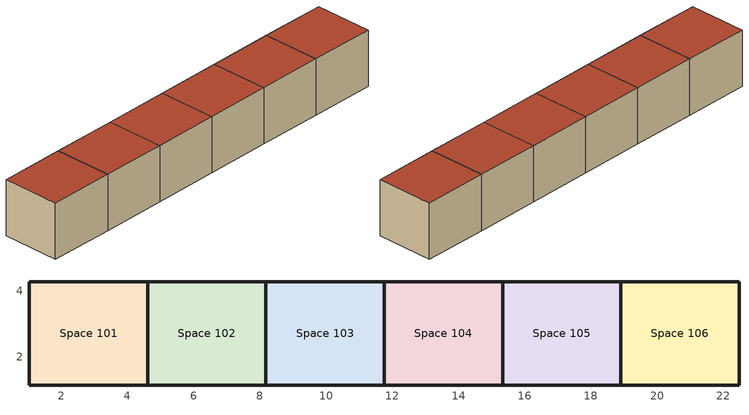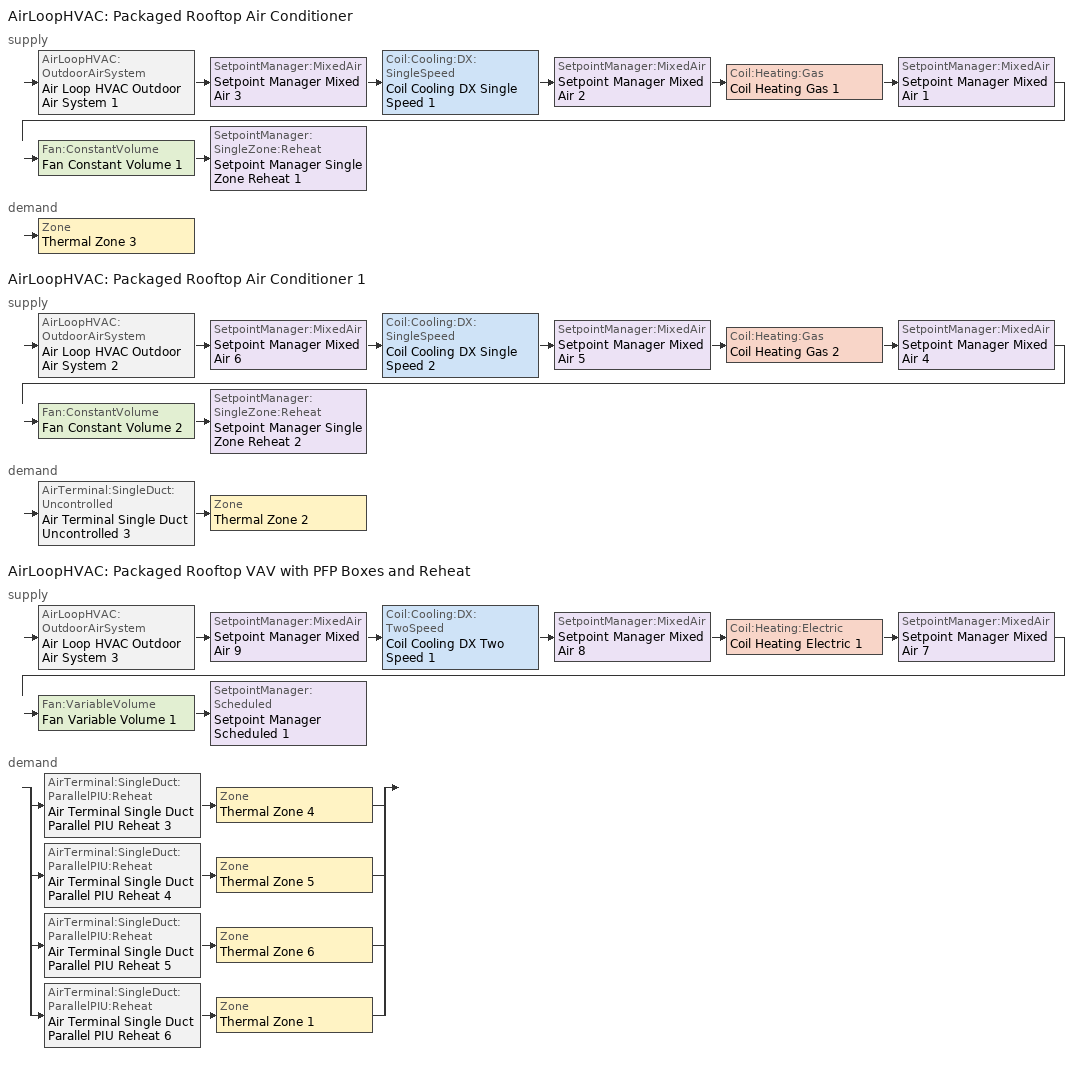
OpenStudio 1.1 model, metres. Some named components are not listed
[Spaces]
Space 101
 floor ground: 4.61,4.28 4.61,1.14 1.04,1.14 1.04,4.28 z0
 wall outside: 1.04,4.28 1.04,1.14 4.61,1.14 4.61,4.28 1.04,4.28 z0:3.05
 roof outside: 4.61,1.14 4.61,4.28 1.04,4.28 1.04,1.14 z3.05
Space 102
 floor ground: 8.18,4.28 8.18,1.14 4.61,1.14 4.61,4.28 z0
 wall outside: 4.61,4.28 4.61,1.14 8.18,1.14 8.18,4.28 4.61,4.28 z0:3.05
 roof outside: 8.18,1.14 8.18,4.28 4.61,4.28 4.61,1.14 z3.05
Space 103
 floor ground: 11.76,4.28 11.76,1.14 8.18,1.14 8.18,4.28 z0
 wall outside: 8.18,4.28 8.18,1.14 11.76,1.14 11.76,4.28 8.18,4.28 z0:3.05
 roof outside: 11.76,1.14 11.76,4.28 8.18,4.28 8.18,1.14 z3.05
Space 104
 floor ground: 15.33,4.28 15.33,1.14 11.76,1.14 11.76,4.28 z0
 wall outside: 11.76,4.28 11.76,1.14 15.33,1.14 15.33,4.28 11.76,4.28 z0:3.05
 roof outside: 15.33,1.14 15.33,4.28 11.76,4.28 11.76,1.14 z3.05
Space 105
 floor ground: 18.9,4.28 18.9,1.14 15.33,1.14 15.33,4.28 z0
 wall outside: 15.33,4.28 15.33,1.14 18.9,1.14 18.9,4.28 15.33,4.28 z0:3.05
 roof outside: 18.9,1.14 18.9,4.28 15.33,4.28 15.33,1.14 z3.05
Space 106
 floor ground: 22.47,4.28 22.47,1.14 18.9,1.14 18.9,4.28 z0
 wall outside: 18.9,4.28 18.9,1.14 22.47,1.14 22.47,4.28 18.9,4.28 z0:3.05
 roof outside: 22.47,1.14 22.47,4.28 18.9,4.28 18.9,1.14 z3.05
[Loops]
AirLoopHVAC 'Packaged Rooftop Air Conditioner'
 supply: AirLoopHVAC:OutdoorAirSystem 'Air Loop HVAC Outdoor Air System 1' > SetpointManager:MixedAir 'Setpoint Manager Mixed Air 3' > Coil:Cooling:DX:SingleSpeed 'Coil Cooling DX Single Speed 1' > SetpointManager:MixedAir 'Setpoint Manager Mixed Air 2' > Coil:Heating:Gas 'Coil Heating Gas 1' > SetpointManager:MixedAir 'Setpoint Manager Mixed Air 1' > Fan:ConstantVolume 'Fan Constant Volume 1' > SetpointManager:SingleZone:Reheat 'Setpoint Manager Single Zone Reheat 1'
 demand: Zone 'Thermal Zone 3'
AirLoopHVAC 'Packaged Rooftop Air Conditioner 1'
 supply: AirLoopHVAC:OutdoorAirSystem 'Air Loop HVAC Outdoor Air System 2' > SetpointManager:MixedAir 'Setpoint Manager Mixed Air 6' > Coil:Cooling:DX:SingleSpeed 'Coil Cooling DX Single Speed 2' > SetpointManager:MixedAir 'Setpoint Manager Mixed Air 5' > Coil:Heating:Gas 'Coil Heating Gas 2' > SetpointManager:MixedAir 'Setpoint Manager Mixed Air 4' > Fan:ConstantVolume 'Fan Constant Volume 2' > SetpointManager:SingleZone:Reheat 'Setpoint Manager Single Zone Reheat 2'
 demand: AirTerminal:SingleDuct:Uncontrolled 'Air Terminal Single Duct Uncontrolled 3' > Zone 'Thermal Zone 2'
AirLoopHVAC 'Packaged Rooftop VAV with PFP Boxes and Reheat'
 supply: AirLoopHVAC:OutdoorAirSystem 'Air Loop HVAC Outdoor Air System 3' > SetpointManager:MixedAir 'Setpoint Manager Mixed Air 9' > Coil:Cooling:DX:TwoSpeed 'Coil Cooling DX Two Speed 1' > SetpointManager:MixedAir 'Setpoint Manager Mixed Air 8' > Coil:Heating:Electric 'Coil Heating Electric 1' > SetpointManager:MixedAir 'Setpoint Manager Mixed Air 7' > Fan:VariableVolume 'Fan Variable Volume 1' > SetpointManager:Scheduled 'Setpoint Manager Scheduled 1'
 demand: split
  | AirTerminal:SingleDuct:ParallelPIU:Reheat 'Air Terminal Single Duct Parallel PIU Reheat 3' > Zone 'Thermal Zone 4'
  | AirTerminal:SingleDuct:ParallelPIU:Reheat 'Air Terminal Single Duct Parallel PIU Reheat 4' > Zone 'Thermal Zone 5'
  | AirTerminal:SingleDuct:ParallelPIU:Reheat 'Air Terminal Single Duct Parallel PIU Reheat 5' > Zone 'Thermal Zone 6'
  | AirTerminal:SingleDuct:ParallelPIU:Reheat 'Air Terminal Single Duct Parallel PIU Reheat 6' > Zone 'Thermal Zone 1'
[Building]
Large Hotel: North Axis=-0; Space Type=ASHRAE 189.1-2009 ClimateZone 4-8 LargeHotel GuestRoom; Default Construction Set=ASHRAE 189.1-2009 ClimateZone 5 (l htl) alt-res ConstSet
[Construction]
000 ExtSlabCarpet 4in ClimateZone 1-8: MAT-CC05 4 HW CONCRETE, CP02 CARPET PAD
000 Exterior Door: 000 F08 Metal surface, 000 I01 25mm insulation board
000 Exterior Window: 000 Clear 3mm, 000 Air 13mm, 000 Clear 3mm
000 Interior Ceiling: 000 M11 100mm lightweight concrete, 000 F05 Ceiling air space resistance, 000 F16 Acoustic tile
000 Interior Door; 000 Interior Partition: 000 G05 25mm wood
000 Interior Floor: 000 F16 Acoustic tile, 000 F05 Ceiling air space resistance, 000 M11 100mm lightweight concrete
000 Interior Wall: 000 G01a 19mm gypsum board, 000 F04 Wall air space resistance, 000 G01a 19mm gypsum board
000 Interior Window: 000 Clear 3mm
ASHRAE 189.1-2009 ExtRoof IEAD ClimateZone 2-5: Roof Membrane, Roof Insulation [21], Metal Decking
ASHRAE 189.1-2009 ExtWall Mass ClimateZone alt-res 5: 1IN Stucco, 8IN Concrete HW, Wall Insulation [42], 1/2IN Gypsum
ASHRAE 189.1-2009 ExtWindow ClimateZone alt-res 4-5: Theoretical Glass [216]
[DefaultConstructionSet]
ASHRAE 189.1-2009 ClimateZone 5 (l htl) alt-res ConstSet: Default Exterior Surface Constructions=ASHRAE 189.1-2009 ClimateZone 5 (l htl) alt-res Exterior DefSurfCons; Default Interior Surface Constructions=000 Interior DefSurfCons; Default Ground Contact Surface Constructions=000 Ground DefSurfCons; Default Exterior SubSurface Constructions=ASHRAE 189.1-2009 ClimateZone 5 (l htl) alt-res Exterior DefSubCons; Default Interior SubSurface Constructions=000 Interior DefSubCons; Interior Partition Construction=000 Interior Partition
[DefaultSubSurfaceConstructions] Glass Door Construction=000 Exterior Window; Skylight Construction=000 Exterior Window; Tubular Daylight Dome Construction=000 Interior Window; Tubular Daylight Diffuser Construction=000 Interior Window
Name | Fixed Window Construction | Operable Window Construction | Door Construction
000 Interior DefSubCons | 000 Interior Window | 000 Interior Window | 000 Interior Door
ASHRAE 189.1-2009 ClimateZone 5 (l htl) alt-res Exterior DefSubCons | ASHRAE 189.1-2009 ExtWindow ClimateZone alt-res 4-5 | ASHRAE 189.1-2009 ExtWindow ClimateZone alt-res 4-5 | 000 Exterior Door
[DefaultSurfaceConstructions]
Name | Floor Construction | Wall Construction | Roof Ceiling Construction
000 Ground DefSurfCons | 000 ExtSlabCarpet 4in ClimateZone 1-8 | 000 ExtSlabCarpet 4in ClimateZone 1-8 | 000 ExtSlabCarpet 4in ClimateZone 1-8
000 Interior DefSurfCons | 000 Interior Floor | 000 Interior Wall | 000 Interior Ceiling
ASHRAE 189.1-2009 ClimateZone 5 (l htl) alt-res Exterior DefSurfCons | 000 ExtSlabCarpet 4in ClimateZone 1-8 | ASHRAE 189.1-2009 ExtWall Mass ClimateZone alt-res 5 | ASHRAE 189.1-2009 ExtRoof IEAD ClimateZone 2-5
[Material]
Name | Roughness | Thickness | Conductivity | Density | Specific Heat | Thermal Absorptance | Solar Absorptance | Visible Absorptance
000 F08 Metal surface | Smooth | 0.0008 | 45.28 | 7824 | 500
000 F16 Acoustic tile | MediumSmooth | 0.0191 | 0.06 | 368 | 590
000 G01a 19mm gypsum board | MediumSmooth | 0.019 | 0.16 | 800 | 1090
000 G05 25mm wood | MediumSmooth | 0.0254 | 0.15 | 608 | 1630
000 I01 25mm insulation board | MediumRough | 0.0254 | 0.03 | 43 | 1210
000 M11 100mm lightweight concrete | MediumRough | 0.1016 | 0.53 | 1280 | 840
1/2IN Gypsum | Smooth | 0.0127 | 0.16 | 784.9 | 830 | 0.9 | 0.92 | 0.92
1IN Stucco | Smooth | 0.0253 | 0.6918 | 1858 | 837 | 0.9 | 0.92 | 0.92
8IN Concrete HW | MediumRough | 0.2033 | 1.7296 | 2243 | 837 | 0.9 | 0.65 | 0.65
MAT-CC05 4 HW CONCRETE | Rough | 0.1016 | 1.311 | 2240 | 836.8 | 0.9 | 0.7 | 0.7
Metal Decking | MediumSmooth | 0.0015 | 45.006 | 7680 | 418.4 | 0.9 | 0.7 | 0.3
Roof Insulation [21] | MediumRough | 0.2105 | 0.049 | 265 | 836.8 | 0.9 | 0.7 | 0.7
Roof Membrane | VeryRough | 0.0095 | 0.16 | 1121.29 | 1460 | 0.9 | 0.7 | 0.7
Wall Insulation [42] | MediumRough | 0.0914 | 0.0432 | 91 | 837 | 0.9 | 0.5 | 0.5
[Material:AirGap]
Name | Thermal Resistance
000 F04 Wall air space resistance | 0.15
000 F05 Ceiling air space resistance | 0.18
[Material:NoMass]
CP02 CARPET PAD: Roughness=VeryRough; Thermal Resistance=0.2165; Thermal Absorptance=0.9; Solar Absorptance=0.7; Visible Absorptance=0.8
[WindowMaterial:Gas]
000 Air 13mm: Gas Type=Air; Thickness=0.0127
[WindowMaterial:Glazing] Optical Data Type=SpectralAverage; Thickness=0.003; Infrared Transmittance at Normal Incidence=0
Name | Solar Transmittance at Normal Incidence | Front Side Solar Reflectance at Normal Incidence | Back Side Solar Reflectance at Normal Incidence | Visible Transmittance at Normal Incidence | Front Side Visible Reflectance at Normal Incidence | Back Side Visible Reflectance at Normal Incidence | Front Side Infrared Hemispherical Emissivity | Back Side Infrared Hemispherical Emissivity | Conductivity | Dirt Correction Factor for Solar and Visible Transmittance | Solar Diffusing
000 Clear 3mm | 0.837 | 0.075 | 0.075 | 0.898 | 0.081 | 0.081 | 0.84 | 0.84 | 0.9
Theoretical Glass [216] | 0.3801 | 0.5699 | 0.5699 | 0.5079 | 0.4421 | 0.4421 | 0.9 | 0.9 | 0.0133 | 1 | No
[DefaultScheduleSet] People Activity Level Schedule=LargeHotel Activity; Lighting Schedule=LargeHotel Bldg Light; Infiltration Schedule=LargeHotel Infil Quarter On
Name | Number of People Schedule | Electric Equipment Schedule | Gas Equipment Schedule
LargeHotel Banquet Schedules; LargeHotel Cafe Schedules; LargeHotel Corridor Schedules | LargeHotel Bldg Occ | LargeHotel Bldg Equip
LargeHotel GuestRoom Schedules | LargeHotel GuestRoom Occ | LargeHotel GuestRoom Equip
LargeHotel Kitchen Schedules | LargeHotel Bldg Occ | LargeHotel Kitchen Equip | LargeHotel Kitchen Gas
LargeHotel Laundry Schedules | LargeHotel Bldg Occ | LargeHotel LaundryRoom Equip | LargeHotel LaundryRoom Gas
[DesignSpecification:OutdoorAir] Outdoor Air Method=Sum; Outdoor Air Flow Rate=0; Outdoor Air Flow Air Changes per Hour=0
Name | Outdoor Air Flow per Person | Outdoor Air Flow per Floor Area
LargeHotel Banquet Outdoor Air; LargeHotel Cafe Outdoor Air | 0.0107645 | 0
LargeHotel Corridor Outdoor Air | 0 | 0.000254
LargeHotel GuestRoom Outdoor Air | 0 | 0
LargeHotel Kitchen Outdoor Air; LargeHotel Laundry Outdoor Air | 0.0086106 | 0
[ElectricEquipment]
Name | Electric Equipment Definition | Space or SpaceType
ASHRAE 189.1-2009 ClimateZone 1-3 LargeHotel Banquet ElecInst | ASHRAE 189.1-2009 ClimateZone 1-3 LargeHotel Banquet ElecDef | ASHRAE 189.1-2009 ClimateZone 1-3 LargeHotel Banquet
ASHRAE 189.1-2009 ClimateZone 1-3 LargeHotel Cafe ElecInst | ASHRAE 189.1-2009 ClimateZone 1-3 LargeHotel Cafe ElecDef | ASHRAE 189.1-2009 ClimateZone 1-3 LargeHotel Cafe
ASHRAE 189.1-2009 ClimateZone 1-3 LargeHotel Kitchen ElecInst | ASHRAE 189.1-2009 ClimateZone 1-3 LargeHotel Kitchen ElecDef | ASHRAE 189.1-2009 ClimateZone 1-3 LargeHotel Kitchen
ASHRAE 189.1-2009 ClimateZone 1-3 LargeHotel Laundry ElecInst | ASHRAE 189.1-2009 ClimateZone 1-3 LargeHotel Laundry ElecDef | ASHRAE 189.1-2009 ClimateZone 1-3 LargeHotel Laundry
ASHRAE 189.1-2009 ClimateZone 4-8 LargeHotel GuestRoom ElecInst | ASHRAE 189.1-2009 ClimateZone 4-8 LargeHotel GuestRoom ElecDef | ASHRAE 189.1-2009 ClimateZone 4-8 LargeHotel GuestRoom
[ElectricEquipment:Definition] Design Level Calculation Method=Watts/Area; Design Level=0
Name | Watts per Space Floor Area
ASHRAE 189.1-2009 ClimateZone 1-3 LargeHotel Banquet ElecDef | 32.2917
ASHRAE 189.1-2009 ClimateZone 1-3 LargeHotel Cafe ElecDef | 2.79862
ASHRAE 189.1-2009 ClimateZone 1-3 LargeHotel Kitchen ElecDef | 260.056
ASHRAE 189.1-2009 ClimateZone 1-3 LargeHotel Laundry ElecDef | 31.5383
ASHRAE 189.1-2009 ClimateZone 4-8 LargeHotel GuestRoom ElecDef | 7.31946
[GasEquipment]
Name | Gas Equipment Definition | Space or SpaceType
ASHRAE 189.1-2009 ClimateZone 1-3 LargeHotel Kitchen GasInst | ASHRAE 189.1-2009 ClimateZone 1-3 LargeHotel Kitchen GasDef | ASHRAE 189.1-2009 ClimateZone 1-3 LargeHotel Kitchen
ASHRAE 189.1-2009 ClimateZone 1-3 LargeHotel Laundry GasInst | ASHRAE 189.1-2009 ClimateZone 1-3 LargeHotel Laundry GasDef | ASHRAE 189.1-2009 ClimateZone 1-3 LargeHotel Laundry
[GasEquipment:Definition] Design Level Calculation Method=Watts/Area; Design Level=0
Name | Watts per Space Floor Area
ASHRAE 189.1-2009 ClimateZone 1-3 LargeHotel Kitchen GasDef | 1179.19
ASHRAE 189.1-2009 ClimateZone 1-3 LargeHotel Laundry GasDef | 390.622
[Lights]
Name | Lights Definition | Space or SpaceType
ASHRAE 189.1-2009 ClimateZone 1-3 LargeHotel Banquet LightsInst | Altered to W vs LPD | ASHRAE 189.1-2009 ClimateZone 1-3 LargeHotel Banquet
ASHRAE 189.1-2009 ClimateZone 1-3 LargeHotel Cafe LightsInst | ASHRAE 189.1-2009 ClimateZone 1-3 LargeHotel Cafe LightsDef | ASHRAE 189.1-2009 ClimateZone 1-3 LargeHotel Cafe
ASHRAE 189.1-2009 ClimateZone 1-3 LargeHotel Corridor LightsInst | ASHRAE 189.1-2009 ClimateZone 1-3 LargeHotel Corridor LightsDef | ASHRAE 189.1-2009 ClimateZone 1-3 LargeHotel Corridor
ASHRAE 189.1-2009 ClimateZone 1-3 LargeHotel Kitchen LightsInst | ASHRAE 189.1-2009 ClimateZone 1-3 LargeHotel Kitchen LightsDef | ASHRAE 189.1-2009 ClimateZone 1-3 LargeHotel Kitchen
ASHRAE 189.1-2009 ClimateZone 1-3 LargeHotel Laundry LightsInst | ASHRAE 189.1-2009 ClimateZone 1-3 LargeHotel Laundry LightsDef | ASHRAE 189.1-2009 ClimateZone 1-3 LargeHotel Laundry
ASHRAE 189.1-2009 ClimateZone 4-8 LargeHotel GuestRoom LightsInst | ASHRAE 189.1-2009 ClimateZone 4-8 LargeHotel GuestRoom LightsDef | ASHRAE 189.1-2009 ClimateZone 4-8 LargeHotel GuestRoom
[Lights:Definition]
Name | Design Level Calculation Method | Lighting Level | Watts per Space Floor Area
Altered to W vs LPD | LightingLevel | 30
ASHRAE 189.1-2009 ClimateZone 1-3 LargeHotel Cafe LightsDef | Watts/Area | 0 | 12.5938
ASHRAE 189.1-2009 ClimateZone 1-3 LargeHotel Corridor LightsDef | Watts/Area | 0 | 4.84376
ASHRAE 189.1-2009 ClimateZone 1-3 LargeHotel Kitchen LightsDef | Watts/Area | 0 | 11.625
ASHRAE 189.1-2009 ClimateZone 1-3 LargeHotel Laundry LightsDef | Watts/Area | 0 | 5.81251
ASHRAE 189.1-2009 ClimateZone 4-8 LargeHotel GuestRoom LightsDef | Watts/Area | 0 | 10.6563
[People]
Name | People Definition | Space or SpaceType
ASHRAE 189.1-2009 ClimateZone 1-3 LargeHotel Banquet PeopInst | LargeHotel Banquet PeopDef | ASHRAE 189.1-2009 ClimateZone 1-3 LargeHotel Banquet
ASHRAE 189.1-2009 ClimateZone 1-3 LargeHotel Cafe PeopInst | LargeHotel Cafe PeopDef | ASHRAE 189.1-2009 ClimateZone 1-3 LargeHotel Cafe
ASHRAE 189.1-2009 ClimateZone 1-3 LargeHotel Corridor PeopInst | LargeHotel Corridor PeopDef | ASHRAE 189.1-2009 ClimateZone 1-3 LargeHotel Corridor
ASHRAE 189.1-2009 ClimateZone 1-3 LargeHotel Kitchen PeopInst | LargeHotel Kitchen PeopDef | ASHRAE 189.1-2009 ClimateZone 1-3 LargeHotel Kitchen
ASHRAE 189.1-2009 ClimateZone 1-3 LargeHotel Laundry PeopInst | LargeHotel Laundry PeopDef | ASHRAE 189.1-2009 ClimateZone 1-3 LargeHotel Laundry
ASHRAE 189.1-2009 ClimateZone 4-8 LargeHotel GuestRoom PeopInst | LargeHotel GuestRoom PeopDef | ASHRAE 189.1-2009 ClimateZone 4-8 LargeHotel GuestRoom
[People:Definition] Number of People Calculation Method=People/Area; Number of People=0; Fraction Radiant=0.3
Name | People per Space Floor Area
LargeHotel Banquet PeopDef; LargeHotel Cafe PeopDef | 0.721182
LargeHotel Corridor PeopDef | 0.0107639
LargeHotel GuestRoom PeopDef | 0.0384272
LargeHotel Kitchen PeopDef | 0.0538196
LargeHotel Laundry PeopDef | 0.0430557
[SpaceInfiltration:DesignFlowRate] Design Flow Rate=0
Name | Space or SpaceType | Design Flow Rate Calculation Method | Flow per Space Floor Area | Flow per Exterior Surface Area | Air Changes per Hour
ASHRAE 189.1-2009 ClimateZone 1-3 LargeHotel Banquet Infil | ASHRAE 189.1-2009 ClimateZone 1-3 LargeHotel Banquet | Flow/Area | 0.01016 | 0 | 0.16
ASHRAE 189.1-2009 ClimateZone 1-3 LargeHotel Cafe Infil | ASHRAE 189.1-2009 ClimateZone 1-3 LargeHotel Cafe | Flow/Area |  |  | 0.16
ASHRAE 189.1-2009 ClimateZone 1-3 LargeHotel Corridor Infil | ASHRAE 189.1-2009 ClimateZone 1-3 LargeHotel Corridor | AirChanges/Hour |  |  | 0.16
ASHRAE 189.1-2009 ClimateZone 1-3 LargeHotel Kitchen Infil | ASHRAE 189.1-2009 ClimateZone 1-3 LargeHotel Kitchen | AirChanges/Hour |  |  | 0.16
ASHRAE 189.1-2009 ClimateZone 1-3 LargeHotel Laundry Infil | ASHRAE 189.1-2009 ClimateZone 1-3 LargeHotel Laundry | AirChanges/Hour |  |  | 0.16
ASHRAE 189.1-2009 ClimateZone 4-8 LargeHotel GuestRoom Infil | ASHRAE 189.1-2009 ClimateZone 4-8 LargeHotel GuestRoom | AirChanges/Hour |  |  | 0.12
[SpaceType]
Name | Default Schedule Set | Design Specification Outdoor Air Object
ASHRAE 189.1-2009 ClimateZone 1-3 LargeHotel Banquet | LargeHotel Banquet Schedules | LargeHotel Banquet Outdoor Air
ASHRAE 189.1-2009 ClimateZone 1-3 LargeHotel Cafe | LargeHotel Cafe Schedules | LargeHotel Cafe Outdoor Air
ASHRAE 189.1-2009 ClimateZone 1-3 LargeHotel Corridor | LargeHotel Corridor Schedules | LargeHotel Corridor Outdoor Air
ASHRAE 189.1-2009 ClimateZone 1-3 LargeHotel Kitchen | LargeHotel Kitchen Schedules | LargeHotel Kitchen Outdoor Air
ASHRAE 189.1-2009 ClimateZone 1-3 LargeHotel Laundry | LargeHotel Laundry Schedules | LargeHotel Laundry Outdoor Air
ASHRAE 189.1-2009 ClimateZone 4-8 LargeHotel GuestRoom | LargeHotel GuestRoom Schedules | LargeHotel GuestRoom Outdoor Air
[ThermostatSetpoint:DualSetpoint] Heating Setpoint Temperature Schedule=LargeHotel Corr HtgSetp; Cooling Setpoint Temperature Schedule=LargeHotel Corr ClgSetp
Thermostat Setpoint Dual Setpoint 1; Thermostat Setpoint Dual Setpoint 2; Thermostat Setpoint Dual Setpoint 3; Thermostat Setpoint Dual Setpoint 4; Thermostat Setpoint Dual Setpoint 5; Thermostat Setpoint Dual Setpoint 6
[BuildingStory]
Building Story 1: Nominal Z Coordinate {m}=0; Nominal Floor to Floor Height {m}=3.048
[Space] Building Story=Building Story 1
Name | Thermal Zone | Space Type
Space 101 | Thermal Zone 5
Space 102 | Thermal Zone 1 | ASHRAE 189.1-2009 ClimateZone 1-3 LargeHotel Banquet
Space 103 | Thermal Zone 4 | ASHRAE 189.1-2009 ClimateZone 1-3 LargeHotel Cafe
Space 104 | Thermal Zone 6 | ASHRAE 189.1-2009 ClimateZone 1-3 LargeHotel Corridor
Space 105 | Thermal Zone 3 | ASHRAE 189.1-2009 ClimateZone 1-3 LargeHotel Kitchen
Space 106 | Thermal Zone 2 | ASHRAE 189.1-2009 ClimateZone 1-3 LargeHotel Laundry
[ThermalZone] Use Ideal Air Loads=No
Name | Thermostat
Thermal Zone 1 | Thermostat Setpoint Dual Setpoint 1
Thermal Zone 2 | Thermostat Setpoint Dual Setpoint 2
Thermal Zone 3 | Thermostat Setpoint Dual Setpoint 3
Thermal Zone 4 | Thermostat Setpoint Dual Setpoint 4
Thermal Zone 5 | Thermostat Setpoint Dual Setpoint 5
Thermal Zone 6 | Thermostat Setpoint Dual Setpoint 6
[Sizing:Zone] Zone Cooling Design Supply Air Temperature {C}=14; Zone Heating Design Supply Air Temperature {C}=40; Zone Cooling Design Supply Air Humidity Ratio {kg-H2O/kg-air}=0.0085; Zone Heating Design Supply Air Humidity Ratio {kg-H2O/kg-air}=0.008; Heating Design Air Flow Method=DesignDay
Thermal Zone 1; Thermal Zone 2; Thermal Zone 3; Thermal Zone 4; Thermal Zone 5; Thermal Zone 6
[Zone equipment]
Thermal Zone 1: Air Terminal Single Duct Parallel PIU Reheat 6
Thermal Zone 2: Air Terminal Single Duct Uncontrolled 3
Thermal Zone 4: Air Terminal Single Duct Parallel PIU Reheat 3
Thermal Zone 5: Air Terminal Single Duct Parallel PIU Reheat 4
Thermal Zone 6: Air Terminal Single Duct Parallel PIU Reheat 5
[AirLoopHVAC] Design Supply Air Flow Rate {m3/s}=AutoSize
Packaged Rooftop Air Conditioner; Packaged Rooftop Air Conditioner 1; Packaged Rooftop VAV with PFP Boxes and Reheat
[AvailabilityManager:Scheduled] Schedule=Always On Discrete
Availability Manager Scheduled 1; Availability Manager Scheduled 2; Availability Manager Scheduled 3
[Sizing:System] Type of Load to Size On=Sensible; Design Outdoor Air Flow Rate {m3/s}=Autosize; Preheat Design Temperature {C}=7; Preheat Design Humidity Ratio {kg-H2O/kg-Air}=0.008; Precool Design Temperature {C}=12.8; Precool Design Humidity Ratio {kg-H2O/kg-Air}=0.008; Central Cooling Design Supply Air Temperature {C}=12.8; Sizing Option=NonCoincident; 100% Outdoor Air in Cooling=Yes; 100% Outdoor Air in Heating=Yes; Central Cooling Design Supply Air Humidity Ratio {kg-H2O/kg-Air}=0.0085; Central Heating Design Supply Air Humidity Ratio {kg-H2O/kg-Air}=0.008; Cooling Design Air Flow Method=DesignDay; Cooling Design Air Flow Rate {m3/s}=0; Heating Design Air Flow Method=DesignDay; Heating Design Air Flow Rate {m3/s}=0; System Outdoor Air Method=ZoneSum
Name | Minimum System Air Flow Ratio | Central Heating Design Supply Air Temperature {C}
Packaged Rooftop Air Conditioner; Packaged Rooftop Air Conditioner 1 | 1 | 40
Packaged Rooftop VAV with PFP Boxes and Reheat | 0.3 | 16.7
[Fan:ConstantVolume] Availability Schedule=Always On Discrete; Maximum Flow Rate {m3/s}=AutoSize
Name | Pressure Rise {Pa}
Fan Constant Volume 1; Fan Constant Volume 2 | 500
Fan Constant Volume 5; Fan Constant Volume 6; Fan Constant Volume 7; Fan Constant Volume 8 | 300
[Coil:Heating:Gas] Availability Schedule=Always On Discrete; Gas Burner Efficiency=0.8; Nominal Capacity {W}=AutoSize; Parasitic Electric Load {W}=0; Parasitic Gas Load {W}=0
Coil Heating Gas 1; Coil Heating Gas 2
[Coil:Cooling:DX:SingleSpeed] Availability Schedule=Always On Discrete; Rated Total Cooling Capacity {W}=autosize; Rated Sensible Heat Ratio=autosize; Rated COP {W/W}=3; Rated Air Flow Rate {m3/s}=autosize; Rated Evaporator Fan Power Per Volume Flow Rate {W/(m3/s)}=773.3; Condenser Type=AirCooled; Evaporative Condenser Effectiveness=0; Evaporative Condenser Air Flow Rate {m3/s}=Autosize; Evaporative Condenser Pump Rated Power Consumption {W}=Autosize; Crankcase Heater Capacity {W}=0; Maximum Outdoor Dry-Bulb Temperature for Crankcase Heater Operation {C}=0; Basin Heater Capacity {W/K}=0; Basin Heater Setpoint Temperature {C}=10
Name | Total Cooling Capacity Function of Temperature Curve | Total Cooling Capacity Function of Flow Fraction Curve | Energy Input Ratio Function of Temperature Curve | Energy Input Ratio Function of Flow Fraction Curve | Part Load Fraction Correlation Curve
Coil Cooling DX Single Speed 1 | Curve Biquadratic 1 | Curve Quadratic 1 | Curve Biquadratic 2 | Curve Quadratic 2 | Curve Quadratic 3
Coil Cooling DX Single Speed 2 | Curve Biquadratic 3 | Curve Quadratic 4 | Curve Biquadratic 4 | Curve Quadratic 5 | Curve Quadratic 6
[SetpointManager:SingleZone:Reheat] Minimum Supply Air Temperature {C}=-99; Maximum Supply Air Temperature {C}=99
Name | Control Zone
Setpoint Manager Single Zone Reheat 1 | Thermal Zone 3
Setpoint Manager Single Zone Reheat 2 | Thermal Zone 2
[Controller:OutdoorAir] Minimum Outdoor Air Flow Rate {m3/s}=Autosize; Maximum Outdoor Air Flow Rate {m3/s}=Autosize; Economizer Control Type=NoEconomizer; Economizer Control Action Type=ModulateFlow; Economizer Maximum Limit Dry-Bulb Temperature {C}=28; Economizer Maximum Limit Enthalpy {J/kg}=64000; Economizer Minimum Limit Dry-Bulb Temperature {C}=-100; Lockout Type=NoLockout; Minimum Limit Type=FixedMinimum; High Humidity Control=No; Heat Recovery Bypass Control Type=BypassWhenOAFlowGreaterThanMinimum
Name | Controller Mechanical Ventilation
Controller Outdoor Air 1 | Controller Mechanical Ventilation 1
Controller Outdoor Air 2 | Controller Mechanical Ventilation 2
Controller Outdoor Air 3 | Controller Mechanical Ventilation 3
[Controller:MechanicalVentilation] Availability Schedule=Always On Discrete; System Outdoor Air Method=ZoneSum
Controller Mechanical Ventilation 1; Controller Mechanical Ventilation 2; Controller Mechanical Ventilation 3
[AirLoopHVAC:OutdoorAirSystem]
Name | Controller
Air Loop HVAC Outdoor Air System 1 | Controller Outdoor Air 1
Air Loop HVAC Outdoor Air System 2 | Controller Outdoor Air 2
Air Loop HVAC Outdoor Air System 3 | Controller Outdoor Air 3
[AirTerminal:SingleDuct:Uncontrolled]
Air Terminal Single Duct Uncontrolled 3: Availability Schedule=Always On Discrete; Maximum Air Flow Rate {m3/s}=AutoSize
[Fan:VariableVolume]
Fan Variable Volume 1: Availability Schedule=Always On Discrete; Fan Efficiency=0.6045; Pressure Rise {Pa}=500; Maximum Flow Rate {m3/s}=Autosize; Fan Power Minimum Flow Rate Input Method=FixedFlowRate; Fan Power Minimum Flow Fraction=0; Fan Power Minimum Air Flow Rate {m3/s}=0; Motor Efficiency=0.93; Motor In Airstream Fraction=1; Fan Power Coefficient 1=0.0407599; Fan Power Coefficient 2=0.088045; Fan Power Coefficient 3=-0.0729261; Fan Power Coefficient 4=0.94374; Fan Power Coefficient 5=0
[Coil:Heating:Electric] Availability Schedule=Always On Discrete
Coil Heating Electric 1; Coil Heating Electric 4; Coil Heating Electric 5; Coil Heating Electric 6; Coil Heating Electric 7
[Coil:Cooling:DX:TwoSpeed]
Coil Cooling DX Two Speed 1: Availability Schedule=Always On Discrete; Rated High Speed Total Cooling Capacity {W}=Autosize; Rated High Speed Sensible Heat Ratio=Autosize; Rated High Speed COP {W/W}=3; Rated High Speed Air Flow Rate {m3/s}=Autosize; Total Cooling Capacity Function of Temperature Curve=Curve Biquadratic 5; Total Cooling Capacity Function of Flow Fraction Curve=Curve Quadratic 7; Energy Input Ratio Function of Temperature Curve=Curve Biquadratic 6; Energy Input Ratio Function of Flow Fraction Curve=Curve Quadratic 8; Part Load Fraction Correlation Curve=Curve Quadratic 9; Rated Low Speed Total Cooling Capacity {W}=Autosize; Rated Low Speed Sensible Heat Ratio=0.69; Rated Low Speed COP {W/W}=3; Low Speed Total Cooling Capacity Function of Temperature Curve=Curve Biquadratic 7; Low Speed Energy Input Ratio Function of Temperature Curve=Curve Biquadratic 8; Condenser Type=AirCooled; High Speed Evaporative Condenser Effectiveness=0; High Speed Evaporative Condenser Air Flow Rate {m3/s}=Autosize; High Speed Evaporative Condenser Pump Rated Power Consumption {W}=Autosize; Low Speed Evaporative Condenser Effectiveness=0; Low Speed Evaporative Condenser Air Flow Rate {m3/s}=Autosize; Low Speed Evaporative Condenser Pump Rated Power Consumption {W}=Autosize; Basin Heater Capacity {W/K}=10; Basin Heater Setpoint Temperature {C}=2
[SetpointManager:Scheduled]
Setpoint Manager Scheduled 1: Control Variable=Temperature; Schedule=Deck_Temperature
[AirTerminal:SingleDuct:ParallelPIU:Reheat] Availability Schedule=Always On Discrete; Maximum Primary Air Flow Rate {m3/s}=Autosize; Maximum Secondary Air Flow Rate {m3/s}=Autosize; Minimum Primary Air Flow Fraction=Autosize; Fan On Flow Fraction=Autosize; Maximum Hot Water or Steam Flow Rate {m3/s}=Autosize; Minimum Hot Water or Steam Flow Rate {m3/s}=0; Convergence Tolerance=0.001
Name | Fan | Reheat Coil
Air Terminal Single Duct Parallel PIU Reheat 3 | Fan Constant Volume 5 | Coil Heating Electric 4
Air Terminal Single Duct Parallel PIU Reheat 4 | Fan Constant Volume 6 | Coil Heating Electric 5
Air Terminal Single Duct Parallel PIU Reheat 5 | Fan Constant Volume 7 | Coil Heating Electric 6
Air Terminal Single Duct Parallel PIU Reheat 6 | Fan Constant Volume 8 | Coil Heating Electric 7
[Schedule:Constant]
Always On Discrete: Value=1
[Schedule:Ruleset]
Name | Default Day Schedule | Summer Design Day Schedule | Winter Design Day Schedule
LargeHotel Bldg Occ | LargeHotel Bldg Occ Default Schedule | LargeHotel Bldg Occ Summer Design Day | LargeHotel Bldg Occ Winter Design Day
LargeHotel GuestRoom Occ | LargeHotel GuestRoom Occ Default Schedule | LargeHotel GuestRoom Occ Summer Design Day | LargeHotel GuestRoom Occ Winter Design Day
LargeHotel Infil Quarter On | LargeHotel Infil Quarter On Default Schedule | LargeHotel Infil Quarter On Summer Design Day | LargeHotel Infil Quarter On Winter Design Day
LargeHotel Kitchen Equip | LargeHotel Kitchen Equip Default Schedule | LargeHotel Kitchen Equip Summer Design Day | LargeHotel Kitchen Equip Winter Design Day
LargeHotel LaundryRoom Equip | LargeHotel LaundryRoom Equip Default Schedule | LargeHotel LaundryRoom Equip Summer Design Day | LargeHotel LaundryRoom Equip Winter Design Day
LargeHotel Corr ClgSetp | LargeHotel Corr ClgSetp Default Schedule | LargeHotel Corr ClgSetp Summer Design Day | LargeHotel Corr ClgSetp Winter Design Day
LargeHotel LaundryRoom Gas | LargeHotel LaundryRoom Gas Default Schedule | LargeHotel LaundryRoom Gas Summer Design Day | LargeHotel LaundryRoom Gas Winter Design Day
LargeHotel Bldg Equip | LargeHotel Bldg Equip Default Schedule | LargeHotel Bldg Equip Summer Design Day | LargeHotel Bldg Equip Winter Design Day
LargeHotel Activity | LargeHotel Activity Default Schedule | LargeHotel Activity Summer Design Day | LargeHotel Activity Winter Design Day
LargeHotel Corr HtgSetp | LargeHotel Corr HtgSetp Default Schedule | LargeHotel Corr HtgSetp Summer Design Day | LargeHotel Corr HtgSetp Winter Design Day
LargeHotel Bldg Light | LargeHotel Bldg Light Default Schedule | LargeHotel Bldg Light Summer Design Day | LargeHotel Bldg Light Winter Design Day
LargeHotel GuestRoom Equip | LargeHotel GuestRoom Equip Default Schedule | LargeHotel GuestRoom Equip Summer Design Day | LargeHotel GuestRoom Equip Winter Design Day
LargeHotel Kitchen Gas | LargeHotel Kitchen Gas Default Schedule | LargeHotel Kitchen Gas Summer Design Day | LargeHotel Kitchen Gas Winter Design Day
Deck_Temperature | Deck_Temperature_Default | Deck_Temperature_Summer_Design_Day | Deck_Temperature_Winter_Design_Day
[Schedule:Day]
LargeHotel Bldg Occ Default Schedule: 6, 0, 0.9, 7, 0, 0.7, 9, 0, 0.4, 15, 0, 0.2, 16, 0, 0.3, 19, 0, 0.5, 21, 0, 0.7, 22, 0, 0.8, 24, 0, 0.9
LargeHotel Bldg Occ Summer Design Day; LargeHotel GuestRoom Occ Summer Design Day; LargeHotel LaundryRoom Equip Summer Design Day; LargeHotel LaundryRoom Gas Summer Design Day; LargeHotel Bldg Equip Summer Design Day; LargeHotel Bldg Light Summer Design Day; LargeHotel GuestRoom Equip Summer Design Day: 24, 0, 1
LargeHotel Bldg Occ Rule 2 Day Schedule: 6, 0, 0.9, 7, 0, 0.7, 9, 0, 0.5, 17, 0, 0.3, 18, 0, 0.5, 21, 0, 0.6, 24, 0, 0.7
LargeHotel Bldg Occ Winter Design Day; LargeHotel GuestRoom Occ Winter Design Day; LargeHotel Kitchen Equip Winter Design Day; LargeHotel LaundryRoom Equip Winter Design Day; LargeHotel LaundryRoom Gas Winter Design Day; LargeHotel Bldg Equip Winter Design Day; LargeHotel Bldg Light Winter Design Day; LargeHotel GuestRoom Equip Winter Design Day; LargeHotel Kitchen Gas Winter Design Day: 24, 0, 0
LargeHotel Bldg Occ Rule 1 Day Schedule: 8, 0, 0.7, 11, 0, 0.5, 13, 0, 0.3, 16, 0, 0.2, 17, 0, 0.3, 19, 0, 0.4, 21, 0, 0.6, 24, 0, 0.8
LargeHotel GuestRoom Occ Default Schedule: 6, 0, 0.65, 7, 0, 0.5, 9, 0, 0.28, 15, 0, 0.13, 16, 0, 0.2, 19, 0, 0.35, 21, 0, 0.5, 22, 0, 0.58, 24, 0, 0.65
LargeHotel GuestRoom Occ Rule 1 Day Schedule: 6, 0, 0.65, 7, 0, 0.5, 9, 0, 0.34, 17, 0, 0.2, 18, 0, 0.34, 19, 0, 0.35, 21, 0, 0.65, 24, 0, 0.5
LargeHotel Infil Quarter On Default Schedule; LargeHotel Infil Quarter On Winter Design Day; LargeHotel Infil Quarter On Summer Design Day; LargeHotel Kitchen Gas Summer Design Day: 24, 0, 0.25
LargeHotel Kitchen Equip Default Schedule; LargeHotel Kitchen Equip Rule 1 Day Schedule: 6, 0, 0.1, 7, 0, 0.25, 9, 0, 0.35, 10, 0, 0.25, 13, 0, 0.35, 16, 0, 0.25, 19, 0, 0.35, 24, 0, 0.25
LargeHotel Kitchen Equip Summer Design Day: 24, 0, 0.35
LargeHotel LaundryRoom Equip Default Schedule: 8, 0, 0, 16, 0, 1, 24, 0, 0
LargeHotel Corr ClgSetp Default Schedule; LargeHotel Corr ClgSetp Winter Design Day; LargeHotel Corr ClgSetp Summer Design Day: 24, 0, 30
LargeHotel LaundryRoom Gas Default Schedule: 9, 0, 0, 17, 0, 1, 24, 0, 0
LargeHotel Bldg Equip Default Schedule: 1, 0, 0.3, 2, 0, 0.25, 5, 0, 0.2, 6, 0, 0.3, 7, 0, 0.5, 8, 0, 0.6, 10, 0, 0.5, 18, 0, 0.35, 19, 0, 0.7, 20, 0, 0.9, 21, 0, 0.95, 22, 0, 0.9, 23, 0, 0.7, 24, 0, 0.4
LargeHotel Bldg Equip Rule 2 Day Schedule: 2, 0, 0.3, 6, 0, 0.2, 8, 0, 0.4, 10, 0, 0.5, 11, 0, 0.4, 18, 0, 0.35, 19, 0, 0.7, 22, 0, 0.8, 23, 0, 0.7, 24, 0, 0.4
LargeHotel Bldg Equip Rule 1 Day Schedule: 2, 0, 0.4, 6, 0, 0.3, 7, 0, 0.4, 9, 0, 0.5, 13, 0, 0.4, 18, 0, 0.3, 19, 0, 0.6, 20, 0, 0.8, 21, 0, 0.9, 22, 0, 0.7, 23, 0, 0.6, 24, 0, 0.4
LargeHotel Activity Default Schedule; LargeHotel Activity Winter Design Day; LargeHotel Activity Summer Design Day: 24, 0, 120
LargeHotel Corr HtgSetp Default Schedule; LargeHotel Corr HtgSetp Winter Design Day; LargeHotel Corr HtgSetp Summer Design Day: 24, 0, 16
LargeHotel Bldg Light Default Schedule: 1, 0, 0.2, 2, 0, 0.15, 5, 0, 0.1, 6, 0, 0.2, 7, 0, 0.4, 8, 0, 0.5, 10, 0, 0.4, 18, 0, 0.25, 19, 0, 0.6, 20, 0, 0.8, 21, 0, 0.9, 22, 0, 0.8, 23, 0, 0.6, 24, 0, 0.3
LargeHotel Bldg Light Rule 2 Day Schedule: 2, 0, 0.2, 6, 0, 0.1, 8, 0, 0.3, 10, 0, 0.4, 11, 0, 0.3, 18, 0, 0.25, 19, 0, 0.6, 22, 0, 0.7, 23, 0, 0.6, 24, 0, 0.3
LargeHotel Bldg Light Rule 1 Day Schedule: 2, 0, 0.3, 6, 0, 0.2, 7, 0, 0.3, 9, 0, 0.4, 13, 0, 0.3, 18, 0, 0.2, 19, 0, 0.5, 20, 0, 0.7, 21, 0, 0.8, 22, 0, 0.6, 23, 0, 0.5, 24, 0, 0.3
LargeHotel GuestRoom Equip Default Schedule: 6, 0, 0.2, 7, 0, 0.62, 8, 0, 0.9, 10, 0, 0.43, 17, 0, 0.26, 19, 0, 0.51, 20, 0, 0.49, 21, 0, 0.66, 22, 0, 0.7, 23, 0, 0.35, 24, 0, 0.2
LargeHotel GuestRoom Equip Rule 1 Day Schedule: 6, 0, 0.2, 7, 0, 0.3, 8, 0, 0.62, 9, 0, 0.9, 10, 0, 0.62, 17, 0, 0.29, 18, 0, 0.43, 19, 0, 0.51, 20, 0, 0.49, 21, 0, 0.66, 22, 0, 0.7, 23, 0, 0.35, 24, 0, 0.2
LargeHotel Kitchen Gas Default Schedule; LargeHotel Kitchen Gas Rule 1 Day Schedule: 5, 0, 0.02, 6, 0, 0.05, 7, 0, 0.1, 8, 0, 0.15, 9, 0, 0.2, 10, 0, 0.15, 13, 0, 0.25, 14, 0, 0.2, 15, 0, 0.15, 16, 0, 0.2, 19, 0, 0.3, 21, 0, 0.2, 22, 0, 0.15, 23, 0, 0.1, 24, 0, 0.05
Deck_Temperature_Default; Deck_Temperature_Summer_Design_Day; Deck_Temperature_Winter_Design_Day: 24, 0, 12.8
[Schedule:Rule] Date Specification Type=DateRange; Start Month=1; Start Day=1; End Month=12; End Day=31
Name | Schedule Ruleset | Rule Order | Day Schedule | Apply Sunday | Apply Monday | Apply Tuesday | Apply Wednesday | Apply Thursday | Apply Friday | Apply Saturday
LargeHotel Bldg Occ Rule 2 | LargeHotel Bldg Occ | 1 | LargeHotel Bldg Occ Rule 2 Day Schedule | No | No | No | No | No | No | Yes
LargeHotel Bldg Occ Rule 1 | LargeHotel Bldg Occ | 0 | LargeHotel Bldg Occ Rule 1 Day Schedule | Yes | No | No | No | No | No | No
LargeHotel GuestRoom Occ Rule 1 | LargeHotel GuestRoom Occ | 0 | LargeHotel GuestRoom Occ Rule 1 Day Schedule | Yes | No | No | No | No | No | Yes
LargeHotel Kitchen Equip Rule 1 | LargeHotel Kitchen Equip | 0 | LargeHotel Kitchen Equip Rule 1 Day Schedule | Yes | Yes | Yes | Yes | Yes | Yes | No
LargeHotel Bldg Equip Rule 2 | LargeHotel Bldg Equip | 1 | LargeHotel Bldg Equip Rule 2 Day Schedule | No | No | No | No | No | No | Yes
LargeHotel Bldg Equip Rule 1 | LargeHotel Bldg Equip | 0 | LargeHotel Bldg Equip Rule 1 Day Schedule | Yes | No | No | No | No | No | No
LargeHotel Bldg Light Rule 2 | LargeHotel Bldg Light | 1 | LargeHotel Bldg Light Rule 2 Day Schedule | No | No | No | No | No | No | Yes
LargeHotel Bldg Light Rule 1 | LargeHotel Bldg Light | 0 | LargeHotel Bldg Light Rule 1 Day Schedule | Yes | No | No | No | No | No | No
LargeHotel GuestRoom Equip Rule 1 | LargeHotel GuestRoom Equip | 0 | LargeHotel GuestRoom Equip Rule 1 Day Schedule | Yes | No | No | No | No | No | Yes
LargeHotel Kitchen Gas Rule 1 | LargeHotel Kitchen Gas | 0 | LargeHotel Kitchen Gas Rule 1 Day Schedule | Yes | No | No | No | No | No | No
[Curve:Biquadratic] Minimum Value of x {BasedOnField A2}=17; Maximum Value of x {BasedOnField A2}=22; Minimum Value of y {BasedOnField A3}=13; Maximum Value of y {BasedOnField A3}=46
Name | Coefficient1 Constant | Coefficient2 x | Coefficient3 x**2 | Coefficient4 y | Coefficient5 y**2 | Coefficient6 x*y
Curve Biquadratic 1; Curve Biquadratic 3; Curve Biquadratic 5; Curve Biquadratic 7 | 0.42415 | 0.04426 | -0.00042 | 0.00333 | -8e-005 | -0.00021
Curve Biquadratic 2; Curve Biquadratic 4; Curve Biquadratic 6; Curve Biquadratic 8 | 1.23649 | -0.02431 | 0.00057 | -0.01434 | 0.00063 | -0.00038
[Curve:Quadratic]
Name | Coefficient1 Constant | Coefficient2 x | Coefficient3 x**2 | Minimum Value of x {BasedOnField A2} | Maximum Value of x {BasedOnField A2}
Curve Quadratic 1; Curve Quadratic 4; Curve Quadratic 7 | 0.77136 | 0.34053 | -0.11088 | 0.75918 | 1.13877
Curve Quadratic 2; Curve Quadratic 5; Curve Quadratic 8 | 1.2055 | -0.32953 | 0.12308 | 0.75918 | 1.13877
Curve Quadratic 3; Curve Quadratic 6; Curve Quadratic 9 | 0.771 | 0.229 | 0 | 0 | 1
